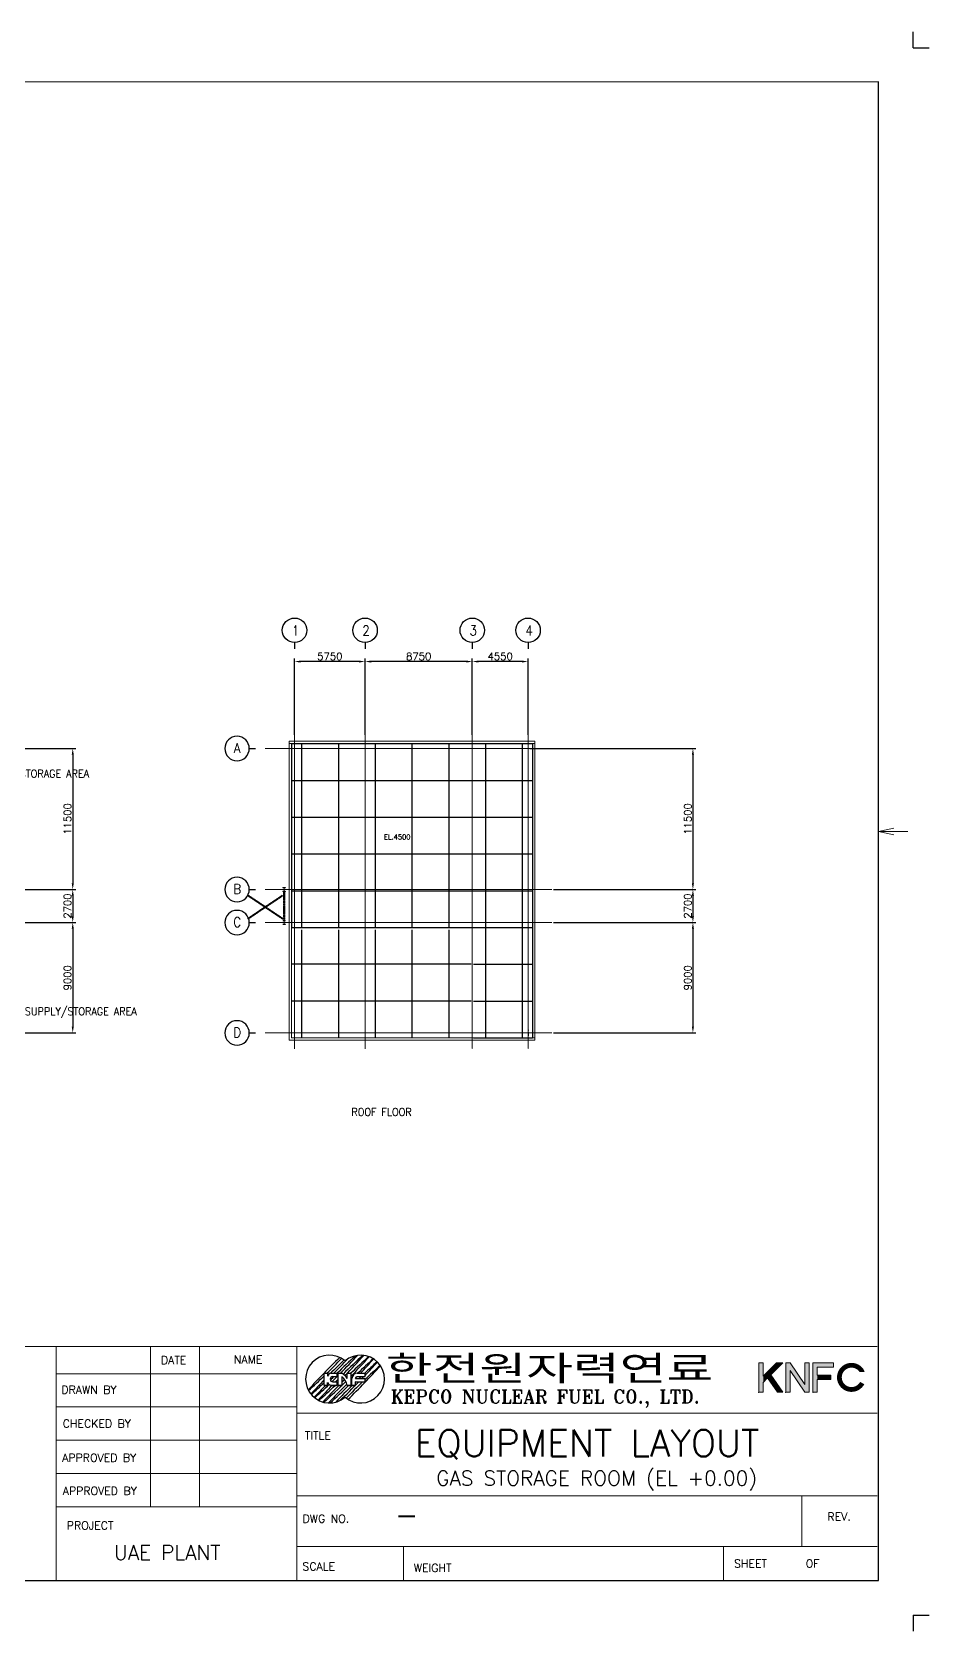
# Model space of a CAD drawing. Extents: x -59767 to 1106559, y -1290 to 1129522.
# Drawn here: x 868146 to 941333, y 999087 to 1129522 of the extents above; entities that cross this region are included whole.
import ezdxf
from ezdxf.enums import TextEntityAlignment as Align

# ---------------------------------------------------------------- set-up
doc = ezdxf.new("R2010")
doc.units = 0
for name, pattern in [('CENTER', [2, 1.25, -0.25, 0.25, -0.25]), ('HID', [3, 2, -1]), ('MAT2', [15, 5, -1, 1, -1, 1, -1, 5]), ('PHANTOM', [2.5, 1.25, -0.25, 0.25, -0.25, 0.25, -0.25])]:
    doc.linetypes.add(name, pattern=pattern)
doc.layers.get('0').update_dxf_attribs({"linetype": 'CONTINUOUS', "lineweight": 9})
doc.layers.get('Defpoints').update_dxf_attribs({"linetype": 'CONTINUOUS', "lineweight": 9})
for name, color, linetype in [('1', 2, 'CONTINUOUS'), ('15', 1, 'CONTINUOUS'), ('2', 4, 'CONTINUOUS'), ('7', 7, 'CONTINUOUS'), ('HAND', 7, 'PHANTOM'), ('MARK', 2, 'MAT2'), ('Y', 2, 'CONTINUOUS')]:
    doc.layers.add(name, color=color, linetype=linetype)
for name, color, linetype, lineweight in [('CEN', 1, 'CENTER', 5), ('TEXT', 3, 'CONTINUOUS', 9), ('WALL_200', 3, 'CONTINUOUS', 9), ('가상선', 252, 'PHANTOM', 9), ('외형선', 3, 'CONTINUOUS', 9), ('치수선', 6, 'CONTINUOUS', 9)]:
    doc.layers.add(name, color=color, linetype=linetype, lineweight=lineweight)
doc.styles.add('ROMANS', font='romans.shx', dxfattribs={"bigfont": 'whgtxt.shx'})
doc.styles.add('ROMANT', font='ROMANT.SHX')
doc.styles.get("Standard").update_dxf_attribs({"font": 'romans.shx', "bigfont": 'whtgtxt.shx'})
doc.styles.add('굴림체', font='')
doc.styles.get('굴림체').set_extended_font_data('GulimChe')
doc.dimstyles.new('ISO-25', dxfattribs={"dimscale": 200, "dimtxt": 3, "dimasz": 2.5, "dimexe": 1.25, "dimexo": 0.625, "dimtad": 1, "dimdec": 0, "dimdsep": 46, "dimtxsty": 'Standard', "dimcen": 2.5, "dimadec": 0, "dimazin": 0, "dimtp": 0.1, "dimtm": 0.1, "dimtfac": 0.6, "dimtdec": 0, "dimtmove": 0, "dimatfit": 3, "dimfxl": 1, "dimtvp": 1, "dimtolj": 1, "dimarcsym": 0})

# ---------------------------------------------------------------- blocks, each defined once
blk = doc.blocks.new('*D667')
at = {"layer": 'Defpoints', "color": 0}
for p in [(858028, 1071073), (859972, 1059574), (871473, 1059574)]:
    blk.add_point(p, dxfattribs=at)
at = {"layer": '치수선', "color": 0, "lineweight": -2}
for p, q in [((858153, 1071073), (871723, 1071073)), ((871473, 1070573), (871473, 1060074)), ((860097, 1059574), (871723, 1059574))]:
    blk.add_line(p, q, dxfattribs=at)
at = {"layer": '치수선', "color": 0}
for points in [[(871556, 1070573), (871389, 1070573), (871473, 1071073)], [(871389, 1060074), (871556, 1060074), (871473, 1059574)]]:
    blk.add_solid(points, dxfattribs=at)
at = {"layer": '치수선', "color": 0, "insert": (871048, 1065323), "char_height": 600, "attachment_point": 5, "rotation": 90}
blk.add_mtext('\\A1;11500', dxfattribs=at)
blk = doc.blocks.new('*D668')
at = {"layer": 'Defpoints', "color": 0}
for p in [(859972, 1059574), (859972, 1056874), (871473, 1056874)]:
    blk.add_point(p, dxfattribs=at)
at = {"layer": '치수선', "color": 0, "lineweight": -2}
for p, q in [((860097, 1059574), (871723, 1059574)), ((871473, 1059074), (871473, 1057374)), ((860097, 1056874), (871723, 1056874))]:
    blk.add_line(p, q, dxfattribs=at)
at = {"layer": '치수선', "color": 0}
for points in [[(871556, 1059074), (871389, 1059074), (871473, 1059574)], [(871389, 1057374), (871556, 1057374), (871473, 1056874)]]:
    blk.add_solid(points, dxfattribs=at)
at = {"layer": '치수선', "color": 0, "insert": (871048, 1058224), "char_height": 600, "attachment_point": 5, "rotation": 90}
blk.add_mtext('\\A1;2700', dxfattribs=at)
blk = doc.blocks.new('*D669')
at = {"layer": 'Defpoints', "color": 0}
for p in [(859972, 1056874), (859972, 1047873), (871473, 1047873)]:
    blk.add_point(p, dxfattribs=at)
at = {"layer": '치수선', "color": 0, "lineweight": -2}
for p, q in [((860097, 1056874), (871723, 1056874)), ((871473, 1056374), (871473, 1048373)), ((860097, 1047873), (871723, 1047873))]:
    blk.add_line(p, q, dxfattribs=at)
at = {"layer": '치수선', "color": 0}
for points in [[(871556, 1056374), (871389, 1056374), (871473, 1056874)], [(871389, 1048373), (871556, 1048373), (871473, 1047873)]]:
    blk.add_solid(points, dxfattribs=at)
at = {"layer": '치수선', "color": 0, "insert": (871048, 1052373), "char_height": 600, "attachment_point": 5, "rotation": 90}
blk.add_mtext('\\A1;9000', dxfattribs=at)
blk = doc.blocks.new('TEST1')
at = {"lineweight": 30}
for p, q in [((3.25, 1.04), (3.86, 1.04)), ((3.25, -1.1), (3.25, 1.04)), ((3.86, 1.04), (3.86, 0.52)), ((4.48, 1.04), (5.54, 1.04)), ((4.78, 0.43), (5.54, 0.43)), ((5.54, 0.43), (5.54, 1.04)), ((5.7, 1.04), (6.31, 1.04)), ((5.7, -1.11), (5.7, 1.03)), ((6.4, -1.11), (6.4, 0.43)), ((7.29, 1.04), (7.99, 1.04)), ((7.29, 0.12), (7.29, 1.04)), ((7.99, -1.1), (7.99, 1.04)), ((8.14, -1.1), (8.14, 0.12)), ((8.75, 0.12), (10.43, 0.12)), ((9.06, 1.04), (10.43, 1.04)), ((9.06, 0.43), (10.43, 0.43)), ((10.43, 0.43), (10.43, 1.04)), ((10.43, -0.49), (10.43, 0.12)), ((3.25, -1.1), (3.86, -1.1)), ((3.86, -1.1), (3.86, -0.58)), ((5.54, -1.1), (4.48, -1.1)), ((4.48, -1.1), (5.39, -1.1)), ((4.78, -0.49), (5.54, -0.49)), ((5.54, -1.1), (5.54, -0.49)), ((6.4, -1.1), (5.7, -1.1)), ((5.7, -1.1), (6.4, -1.1)), ((7.99, -1.1), (7.29, -1.1)), ((7.29, -1.1), (7.74, -1.1)), ((7.29, -1.1), (7.99, -1.1)), ((8.75, -1.1), (8.14, -1.1)), ((8.14, -1.1), (8.75, -1.1)), ((8.14, -1.1), (8.75, -1.1)), ((8.75, -0.49), (10.43, -0.49)), ((8.75, -1.1), (8.75, -0.49))]:
    blk.add_line(p, q, dxfattribs=at)
for p, q in [((3.86, -1.1), (3.25, -1.1)), ((6.31, -1.1), (6.4, -1.1))]:
    blk.add_line(p, q)
for centre, radius, start, end in [((4.2, 0), 4.2, 49.4584, 310.5416), ((85.94, -79.36), 115.36, 133.874, 137.817), ((-76.92, 83.5), 115.36, 314.3739, 316.1808), ((86.53, -79.96), 115.36, 133.7708, 135.4371), ((-76.33, 82.9), 115.36, 314.7937, 316.528), ((87.12, -80.55), 115.36, 132.7964, 135.0048), ((-75.74, 82.31), 115.36, 315.2104, 317.3582), ((87.72, -81.14), 115.36, 132.3043, 134.6805), ((-75.14, 81.72), 115.36, 315.3296, 317.7507), ((9.65, 0), 4.2, 229.4584, 130.5416), ((88.31, -81.74), 115.36, 132.0329, 134.1492), ((-74.55, 81.12), 115.36, 315.6822, 317.9877), ((88.9, -82.33), 115.36, 131.8863, 133.7245), ((-73.96, 80.53), 115.36, 316.443, 318.1203), ((89.5, -82.92), 115.36, 131.8346, 133.2965), ((-73.36, 79.94), 115.36, 316.5833, 318.1658), ((-76.92, 83.5), 115.36, 312.1643, 314.0274), ((87.12, -80.55), 115.36, 135.4167, 135.8503), ((-75.74, 82.31), 115.36, 314.1514, 314.7812), ((-75.74, 82.31), 115.36, 314.7958, 314.9024), ((-75.14, 81.72), 115.36, 314.9791, 315.0904), ((88.31, -81.74), 115.36, 134.6168, 134.6897), ((-72.77, 79.34), 115.36, 314.0522, 318.127), ((88.9, -82.33), 115.36, 134.4343, 134.5406), ((-73.96, 80.53), 115.36, 315.8116, 316.0228), ((89.5, -82.92), 115.36, 133.7372, 133.9562), ((-73.36, 79.94), 115.36, 316.2212, 316.4309), ((90.09, -83.52), 115.36, 131.8676, 133.671), ((86.53, -79.96), 115.36, 136.2106, 137.9077), ((-76.33, 82.9), 115.36, 312.0873, 313.619), ((87.12, -80.55), 115.36, 136.4723, 137.9111), ((-75.74, 82.31), 115.36, 312.0944, 313.816), ((87.72, -81.14), 115.36, 136.0645, 137.8303), ((-75.14, 81.72), 115.36, 312.1892, 314.1187), ((88.31, -81.74), 115.36, 135.6538, 137.657), ((-74.55, 81.12), 115.36, 312.3891, 315.0176), ((88.9, -82.33), 115.36, 135.0755, 137.3638), ((-73.96, 80.53), 115.36, 312.7425, 314.959), ((87.72, -81.14), 115.36, 135.3155, 135.6416), ((89.5, -82.92), 115.36, 134.8238, 136.8594), ((-75.14, 81.72), 115.36, 314.382, 314.4878), ((-73.36, 79.94), 115.36, 313.4685, 315.7994), ((88.31, -81.74), 115.36, 134.9315, 135.2383), ((90.09, -83.52), 115.36, 133.9688, 135.9824), ((-73.96, 80.53), 115.36, 315.262, 315.3698), ((89.5, -82.92), 115.36, 134.3917, 134.422)]:
    blk.add_arc(centre, radius, start, end)
for centre, radius, start, end in [((4.7, 0.15), 0.916, 104.4213, 156.3078), ((4.78, -0.03), 0.458, 90, 270), ((4.72, -1.5), 3.03, 32.2526, 56.381), ((4.48, -1.71), 2.87, 12.1793, 48.0482), ((9.06, 0.12), 0.916, 90, 180), ((9.06, 0.12), 0.305, 90, 180), ((4.7, -0.21), 0.916, 203.6922, 255.5787)]:
    blk.add_arc(centre, radius, start, end, dxfattribs=at)
at = {"lineweight": 30, "start_tangent": (0.995037, -0.099504), "end_tangent": (0.995037, -0.099504)}
blk.add_spline([(6.31, 1.04), (6.4, 1.03), (6.31, 1.04)], degree=3, dxfattribs=at)
blk = doc.blocks.new('BUBBLE')
blk.add_line((0, -600), (0, -900))
blk.add_circle((0, 0), 600)
blk = doc.blocks.new('*D670')
at = {"layer": 'Defpoints', "color": 0}
for p in [(889571, 1078166), (889571, 1072074), (895321, 1072074)]:
    blk.add_point(p, dxfattribs=at)
at = {"layer": '치수선', "color": 0, "lineweight": -2}
for p, q in [((889571, 1072199), (889571, 1078416)), ((894821, 1078166), (890071, 1078166)), ((895321, 1072199), (895321, 1078416))]:
    blk.add_line(p, q, dxfattribs=at)
at = {"layer": '치수선', "color": 0}
for points in [[(890071, 1078250), (890071, 1078083), (889571, 1078166)], [(894821, 1078083), (894821, 1078250), (895321, 1078166)]]:
    blk.add_solid(points, dxfattribs=at)
at = {"layer": '치수선', "color": 0, "insert": (892446, 1078591), "char_height": 600, "attachment_point": 5}
blk.add_mtext('\\A1;5750', dxfattribs=at)
blk = doc.blocks.new('*D671')
at = {"layer": 'Defpoints', "color": 0}
for p in [(895321, 1078166), (895321, 1072074), (904071, 1072074)]:
    blk.add_point(p, dxfattribs=at)
at = {"layer": '치수선', "color": 0, "lineweight": -2}
for p, q in [((895321, 1072199), (895321, 1078416)), ((903571, 1078166), (895821, 1078166)), ((904071, 1072199), (904071, 1078416))]:
    blk.add_line(p, q, dxfattribs=at)
at = {"layer": '치수선', "color": 0}
for points in [[(895821, 1078250), (895821, 1078083), (895321, 1078166)], [(903571, 1078083), (903571, 1078250), (904071, 1078166)]]:
    blk.add_solid(points, dxfattribs=at)
at = {"layer": '치수선', "color": 0, "insert": (899696, 1078591), "char_height": 600, "attachment_point": 5}
blk.add_mtext('\\A1;8750', dxfattribs=at)
blk = doc.blocks.new('*D672')
at = {"layer": 'Defpoints', "color": 0}
for p in [(904071, 1078166), (904071, 1072074), (908621, 1072074)]:
    blk.add_point(p, dxfattribs=at)
at = {"layer": '치수선', "color": 0, "lineweight": -2}
for p, q in [((904071, 1072199), (904071, 1078416)), ((908121, 1078166), (904571, 1078166)), ((908621, 1072199), (908621, 1078416))]:
    blk.add_line(p, q, dxfattribs=at)
at = {"layer": '치수선', "color": 0}
for points in [[(904571, 1078250), (904571, 1078083), (904071, 1078166)], [(908121, 1078083), (908121, 1078250), (908621, 1078166)]]:
    blk.add_solid(points, dxfattribs=at)
at = {"layer": '치수선', "color": 0, "insert": (906346, 1078591), "char_height": 600, "attachment_point": 5}
blk.add_mtext('\\A1;4550', dxfattribs=at)
blk = doc.blocks.new('*D673')
at = {"layer": 'Defpoints', "color": 0}
for p in [(908626, 1071073), (910569, 1059574), (922070, 1059574)]:
    blk.add_point(p, dxfattribs=at)
at = {"layer": '치수선', "color": 0, "lineweight": -2}
for p, q in [((908751, 1071073), (922320, 1071073)), ((922070, 1070573), (922070, 1060074)), ((910694, 1059574), (922320, 1059574))]:
    blk.add_line(p, q, dxfattribs=at)
at = {"layer": '치수선', "color": 0}
for points in [[(922153, 1070573), (921987, 1070573), (922070, 1071073)], [(921987, 1060074), (922153, 1060074), (922070, 1059574)]]:
    blk.add_solid(points, dxfattribs=at)
at = {"layer": '치수선', "color": 0, "insert": (921645, 1065323), "char_height": 600, "attachment_point": 5, "rotation": 90}
blk.add_mtext('\\A1;11500', dxfattribs=at)
blk = doc.blocks.new('*D674')
at = {"layer": 'Defpoints', "color": 0}
for p in [(910569, 1059574), (910569, 1056874), (922070, 1056874)]:
    blk.add_point(p, dxfattribs=at)
at = {"layer": '치수선', "color": 0, "lineweight": -2}
for p, q in [((910694, 1059574), (922320, 1059574)), ((922070, 1059074), (922070, 1057374)), ((910694, 1056874), (922320, 1056874))]:
    blk.add_line(p, q, dxfattribs=at)
at = {"layer": '치수선', "color": 0}
for points in [[(922153, 1059074), (921987, 1059074), (922070, 1059574)], [(921987, 1057374), (922153, 1057374), (922070, 1056874)]]:
    blk.add_solid(points, dxfattribs=at)
at = {"layer": '치수선', "color": 0, "insert": (921645, 1058224), "char_height": 600, "attachment_point": 5, "rotation": 90}
blk.add_mtext('\\A1;2700', dxfattribs=at)
blk = doc.blocks.new('*D675')
at = {"layer": 'Defpoints', "color": 0}
for p in [(910569, 1056874), (910569, 1047873), (922070, 1047873)]:
    blk.add_point(p, dxfattribs=at)
at = {"layer": '치수선', "color": 0, "lineweight": -2}
for p, q in [((910694, 1056874), (922320, 1056874)), ((922070, 1056374), (922070, 1048373)), ((910694, 1047873), (922320, 1047873))]:
    blk.add_line(p, q, dxfattribs=at)
at = {"layer": '치수선', "color": 0}
for points in [[(922153, 1056374), (921987, 1056374), (922070, 1056874)], [(921987, 1048373), (922153, 1048373), (922070, 1047873)]]:
    blk.add_solid(points, dxfattribs=at)
at = {"layer": '치수선', "color": 0, "insert": (921645, 1052373), "char_height": 600, "attachment_point": 5, "rotation": 90}
blk.add_mtext('\\A1;9000', dxfattribs=at)

msp = doc.modelspace()

# ---------------------------------------------------------------- linework, layer by layer
at = {"linetype": 'Continuous'}
for p, q in [((937203.7, 1064304.8), (938449.8, 1064563.5)), ((937203.7, 1064304.8), (938449.8, 1064046)), ((778234.4, 1022294.8), (937090.3, 1022294.8)), ((870128.7, 1022294.8), (870128.7, 1003253.5)), ((877827.6, 1022294.8), (877827.6, 1009214.5)), ((881826.6, 1022294.8), (881826.6, 1009214.5)), ((889748.3, 1022294.8), (889748.3, 1003253.5)), ((870128.7, 1020079.8), (889748.3, 1020079.8)), ((927443, 1020966.8), (927443, 1018567.9)), ((927443, 1020966.8), (927802.8, 1020966.8)), ((927802.8, 1020966.8), (927802.8, 1019880.1)), ((927802.8, 1019880.1), (928889.6, 1020966.8)), ((928422.1, 1019990.4), (929398.5, 1020966.8)), ((928889.6, 1020966.8), (929398.5, 1020966.8)), ((927802.8, 1019371.2), (928163.7, 1019732.1)), ((927802.8, 1019371.2), (927802.8, 1018567.9)), ((928163.7, 1019732.1), (928978.9, 1018567.9)), ((928422.1, 1019990.4), (929418.1, 1018567.9)), ((927443, 1018567.9), (927802.8, 1018567.9)), ((928978.9, 1018567.9), (929418.1, 1018567.9)), ((870128.7, 1017363.5), (889748.3, 1017363.5)), ((889748.3, 1016854.4), (937090.3, 1016854.4)), ((870128.7, 1014647.2), (889748.3, 1014647.2)), ((870128.7, 1011930.8), (889748.3, 1011930.8)), ((889748.3, 1010108.4), (937090.3, 1010108.4)), ((930952.5, 1010108.4), (930952.5, 1005973.7)), ((870128.7, 1009214.5), (889748.3, 1009214.5)), ((889748.3, 1005973.7), (937090.3, 1005973.7)), ((898452.9, 1005973.7), (898452.9, 1003253.5)), ((924566.6, 1005973.7), (924566.6, 1003253.5))]:
    msp.add_line(p, q, dxfattribs=at)
msp.add_line((937203.7, 1064304.8), (939607.1, 1064304.8))
at = {"color": 7, "linetype": 'Continuous'}
for p, q in [((929648.4, 1020966.8), (929648.4, 1018567.9)), ((929648.4, 1020966.8), (930008.3, 1020966.8)), ((931207.7, 1019206.9), (930008.3, 1020966.8)), ((930008.3, 1020327.9), (930008.3, 1018567.9)), ((930008.3, 1020327.9), (931207.7, 1018567.9)), ((931207.7, 1020966.8), (931207.7, 1019206.9)), ((931207.7, 1020966.8), (931567.5, 1020966.8)), ((931567.5, 1020966.8), (931567.5, 1018567.9)), ((931853.9, 1020966.8), (933532.1, 1020966.8)), ((931853.9, 1020966.8), (931853.9, 1018567.9)), ((932213.7, 1020607), (933532.1, 1020607)), ((932213.7, 1020607), (932213.7, 1019959.3)), ((933532.1, 1020966.8), (933532.1, 1020607)), ((932213.7, 1019959.3), (933321.3, 1019959.3)), ((932213.7, 1019599.4), (933321.3, 1019599.4)), ((932213.7, 1019599.4), (932213.7, 1018567.9)), ((933321.3, 1019959.3), (933321.3, 1019599.4)), ((929648.4, 1018567.9), (930008.3, 1018567.9)), ((931207.7, 1018567.9), (931567.5, 1018567.9)), ((931853.9, 1018567.9), (932213.7, 1018567.9))]:
    msp.add_line(p, q, dxfattribs=at)
at = {"const_width": 391.7}
msp.add_lwpolyline([(935828.2, 1020328.3, 3.61569466), (935880.4, 1019314.9)], format="xyb", dxfattribs=at)
at = {"linetype": 'Continuous'}
msp.add_point((927443, 1018567.9), dxfattribs=at)
at = {"color": 7, "linetype": 'Continuous'}
for p in [(929648.4, 1018567.9), (931853.9, 1018567.9)]:
    msp.add_point(p, dxfattribs=at)
for points in [[(927802.8, 1018567.9), (927443, 1018567.9), (927802.8, 1020966.8), (927443, 1020966.8)], [(927802.8, 1019371.2), (927802.8, 1019880.1), (929398.5, 1020966.8), (928889.6, 1020966.8)], [(930008.3, 1018567.9), (929648.4, 1018567.9), (930008.3, 1020966.8), (929648.4, 1020966.8)], [(931207.7, 1018567.9), (931207.7, 1019206.9), (930008.3, 1020327.9), (930008.3, 1020966.8)], [(931207.7, 1018567.9), (931567.5, 1018567.9), (931207.7, 1020966.8), (931567.5, 1020966.8)], [(932213.7, 1020607), (931853.9, 1020966.8), (933532.1, 1020607), (933532.1, 1020966.8)], [(932213.7, 1018567.9), (931853.9, 1018567.9), (932213.7, 1020607), (931853.9, 1020966.8)], [(935666.6, 1020220.1), (936081.7, 1020220.1), (935990.2, 1020436.1)], [(928163.7, 1019732.1), (928422.1, 1019990.4), (928978.9, 1018567.9), (929418.1, 1018567.9)], [(932213.7, 1019599.4), (932213.7, 1019959.3), (933321.3, 1019599.4), (933321.3, 1019959.3)], [(936140.5, 1019405.6), (936054.3, 1019224.2), (936054.3, 1019224.2), (935708.8, 1019405.6)], [(935708.8, 1019405.6), (936140.5, 1019405.6), (936052.3, 1019222.2), (935708.8, 1019405.6)]]:
    msp.add_solid(points)
at = {"layer": '15'}
for p, q in [((937203.7, 1125443.3), (761288, 1125418.1)), ((937203.7, 1003216.7), (937203.7, 1125443.3)), ((761288, 1003216.7), (937203.7, 1003216.7))]:
    msp.add_line(p, q, dxfattribs=at)
at = {"layer": '2'}
for p, q in [((940042.5, 1128231.7), (940042.5, 1129522.1)), ((940042.5, 1128231.7), (941332.9, 1128231.7)), ((940042.5, 1000377.8), (940042.5, 999087.4)), ((940042.5, 1000377.8), (941332.9, 1000377.8))]:
    msp.add_line(p, q, dxfattribs=at)
at = {"layer": 'CEN'}
for p, q in [((889570.6, 1074215.3), (889570.6, 1046565.6)), ((895320.6, 1074215.3), (895320.6, 1046565.6)), ((904070.6, 1074215.8), (904070.6, 1046566.2)), ((908620.6, 1074215.8), (908620.6, 1046566.2)), ((910569.4, 1071073.5), (887176, 1071073.5)), ((889570.6, 1071373.4), (889570.6, 1070773.7)), ((910569.4, 1059573.5), (887176, 1059573.5)), ((889320.6, 1059998.4), (889320.6, 1059330.5)), ((889570.6, 1059873.4), (889570.6, 1059273.7)), ((910569.4, 1056873.5), (887176, 1056873.5)), ((910569.4, 1047873.4), (887176, 1047873.4)), ((895320.6, 1048114.7), (895320.6, 1047633.1))]:
    msp.add_line(p, q, dxfattribs=at)
at = {"layer": 'HAND', "color": 6, "linetype": 'HID'}
msp.add_line((908620.6, 1048114.7), (908620.6, 1047633.1), dxfattribs=at)
at = {"layer": 'MARK', "color": 6, "linetype": 'Continuous'}
for p, q in [((889320.6, 1071473.4), (889320.6, 1056473.4)), ((889320.6, 1071473.4), (908970.6, 1071473.4)), ((890145.6, 1071473.4), (890145.6, 1056473.4)), ((893145.6, 1071473.4), (893145.6, 1056473.4)), ((896145.6, 1071473.4), (896145.6, 1056473.4)), ((899145.6, 1071473.4), (899145.6, 1056473.4)), ((902145.6, 1071473.4), (902145.6, 1056473.4)), ((905145.6, 1071473.4), (905145.6, 1047473.2)), ((908145.6, 1071473.4), (908145.6, 1047473.2)), ((908970.6, 1071473.4), (908970.6, 1047473.2)), ((889320.6, 1068473.4), (908970.6, 1068473.4)), ((889320.6, 1065473.4), (908970.6, 1065473.4)), ((889320.6, 1062473.4), (908970.6, 1062473.4)), ((889320.6, 1059473.4), (908970.6, 1059473.4)), ((889320.6, 1056473.4), (908970.6, 1056473.4)), ((890145.6, 1056273.4), (890145.6, 1047473.2)), ((893145.6, 1056273.4), (893145.6, 1047473.2)), ((896145.6, 1056273.4), (896145.6, 1047473.2)), ((899145.6, 1056273.4), (899145.6, 1047473.2)), ((902145.6, 1056273.4), (902145.6, 1047473.2)), ((903970.6, 1053473.4), (889320.6, 1053473.4, 0)), ((904170.6, 1053473.4), (908970.6, 1053473.4)), ((903970.6, 1050473.4), (889320.6, 1050473.4, 0)), ((904170.6, 1050473.4), (908970.6, 1050473.4)), ((904170.6, 1047473.4), (908970.6, 1047473.4))]:
    msp.add_line(p, q, dxfattribs=at)
at = {"layer": 'WALL_200', "ltscale": 0.5}
for p, q in [((909170.6, 1071663.8), (889120.6, 1071663.8)), ((889120.6, 1071473.4), (889120.6, 1071663.8)), ((889120.6, 1071473.4), (889120.6, 1052898.7, -1)), ((889120.6, 1071473.4), (909170.6, 1071473.4)), ((889320.6, 1071473.4), (889320.6, 1052938.7, -1)), ((908970.6, 1071473.4), (908970.6, 1058161.4, -1)), ((909170.6, 1071473.4), (909170.6, 1071663.8)), ((909170.6, 1071498.4), (909170.6, 1054045.7, -0.7)), ((903970.6, 1056473.4, -0.1), (904170.6, 1056473.4, -0.1)), ((908970.6, 1054005.7), (908970.6, 1047473.2)), ((909170.6, 1054045.7, -0.7), (909170.6, 1047273.2)), ((889120.6, 1047273.2), (889120.6, 1052898.7)), ((889320.6, 1047473.2), (889320.6, 1052938.7)), ((909170.6, 1047473.2), (889320.6, 1047473.2)), ((909170.6, 1047273.2), (889120.6, 1047273.2))]:
    msp.add_line(p, q, dxfattribs=at)
at = {"layer": '가상선', "color": 2, "lineweight": 9}
for p, q in [((888670.6, 1057023.5), (888670.6, 1059423.5)), ((888717.6, 1057023.5), (888717.6, 1059423.5)), ((888723.6, 1057023.5), (888723.6, 1059423.5)), ((888770.6, 1057023.5), (888770.6, 1059423.5)), ((885740.8, 1057215.8), (888583.1, 1059123.5)), ((885782.6, 1059123.5), (885740.8, 1059061.3)), ((887115.6, 1058138.5), (885740.8, 1059061.3)), ((887121.9, 1058142.8), (885744.7, 1059067.1)), ((885778.7, 1057159.4), (888621, 1059067.1)), ((887182.9, 1058183.7), (885782.6, 1059123.5)), ((885782.6, 1057153.5), (888624.9, 1059061.3)), ((888583.1, 1057153.5), (887182.9, 1058093.4)), ((888587, 1057159.4), (887189.1, 1058097.6)), ((888624.9, 1057215.8), (887250.2, 1058138.5)), ((885782.6, 1057153.5), (885740.8, 1057215.8))]:
    msp.add_line(p, q, dxfattribs=at)
for points in [[(888743.1, 1059709.5), (888820.6, 1059709.5), (888820.6, 1059723.5), (888620.6, 1059723.5), (888620.6, 1059709.5), (888698.1, 1059709.5, -0.41421356), (888716.1, 1059691.5), (888716.1, 1059455.5, -0.41421356), (888698.1, 1059437.5), (888620.6, 1059437.5), (888620.6, 1059423.5), (888820.6, 1059423.5), (888820.6, 1059437.5), (888743.1, 1059437.5, -0.41421356), (888725.1, 1059455.5), (888725.1, 1059691.5, -0.41421356)], [(888743.1, 1056737.5), (888820.6, 1056737.5), (888820.6, 1056723.5), (888620.6, 1056723.5), (888620.6, 1056737.5), (888698.1, 1056737.5, 0.41421356), (888716.1, 1056755.5), (888716.1, 1056991.5, 0.41421356), (888698.1, 1057009.5), (888620.6, 1057009.5), (888620.6, 1057023.5), (888820.6, 1057023.5), (888820.6, 1057009.5), (888743.1, 1057009.5, 0.41421356), (888725.1, 1056991.5), (888725.1, 1056755.5, 0.41421356)]]:
    msp.add_lwpolyline(points, format="xyb", close=True, dxfattribs=at)

# ---------------------------------------------------------------- block references
at = {"layer": '1', "xscale": 464.5244719174162, "yscale": 464.5244719174162, "zscale": 464.5244719174162}
msp.add_blockref('TEST1', (890471.6, 1019637.4), dxfattribs=at)
at = {"layer": '7', "color": 7, "xscale": 1.666666666627862, "yscale": 1.666666666627862, "zscale": 1.666666666627862}
for p in [(889570.6, 1080716.3), (895320.6, 1080716.3), (904070.6, 1080716.3), (908620.6, 1080716.3)]:
    msp.add_blockref('BUBBLE', p, dxfattribs=at)
at = {"layer": '7', "color": 7, "xscale": -1.666666666627862, "yscale": 1.666666666627862, "zscale": 1.666666666627862}
for p, rotation in [((884876, 1071073.5), 89.9999999999998), ((884876, 1059573.5), 89.99999999999979), ((884876, 1056873.5), 89.99999999999979), ((884876, 1047873.4), 89.99999999999979)]:
    msp.add_blockref('BUBBLE', p, dxfattribs=dict(at, rotation=rotation))

# ---------------------------------------------------------------- texts
at = {"layer": '1', "linetype": 'Continuous'}
for s, height, style, p in [('DATE', 652.84, 'ROMANS', (878669.5, 1020859.9)), ('NAME', 652.84, 'ROMANS', (884625.1, 1020913.9)), ('DRAWN BY', 652.84, 'ROMANS', (870549.1, 1018446.4)), ('KEPCO NUCLEAR FUEL CO., LTD.', 1088.072, 'ROMANT', (897414.2, 1017664.8)), ('CHECKED BY', 652.84, 'ROMANS', (870655.6, 1015681.2)), ('TITLE', 652.84, 'ROMANS', (890412.6, 1014718)), ('APPROVED BY', 652.843, 'ROMANS', (870613, 1012896.3)), ('APPROVED BY', 652.843, 'ROMANS', (870660.9, 1010192.8)), ('DWG NO.', 652.84, 'ROMANS', (890220.9, 1007924.6)), ('REV.', 652.84, 'ROMANS', (933046.2, 1008091.8)), ('PROJECT', 652.84, 'ROMANS', (870987.7, 1007369.8)), ('UAE PLANT', 1200, 'ROMANS', (874827.5, 1004882.5)), ('SCALE', 652.84, 'ROMANS', (890215.2, 1004029.4)), ('WEIGHT', 652.84, 'ROMANS', (899297.5, 1003908.1)), ('SHEET      OF', 652.843, 'ROMANS', (925427.4, 1004260.8))]:
    msp.add_text(s, height=height, dxfattribs=dict(at, style=style)).set_placement(p)
at = {"layer": '1', "style": '굴림체', "width": 1.5}
msp.add_text('한전원자력연료', height=2027.76, dxfattribs=at).set_placement((897014.2, 1019499.3))
at = {"layer": 'TEXT', "color": 7, "style": 'ROMANS', "width": 0.9}
for s, p in [('1', (889650.1, 1080698.8)), ('2', (895400.1, 1080698.8)), ('3', (904150.1, 1080698.8)), ('4', (908700.1, 1080698.8)), ('A', (884887.8, 1071112.9)), ('B', (884887.8, 1059612.9)), ('C', (884887.8, 1056912.9)), ('D', (884887.8, 1047912.7))]:
    msp.add_text(s, height=800, dxfattribs=at).set_placement(p, align=Align.MIDDLE)
at = {"layer": 'TEXT', "lineweight": 9}
msp.add_text('EL.4500', height=400, dxfattribs=at).set_placement((896868.5, 1063541.4), align=Align.BOTTOM_LEFT)
at = {"layer": 'TEXT', "color": 2}
msp.add_text('GAS STORAGE ROOM (EL +0.00)', height=1200, dxfattribs=at).set_placement((914215.8, 1011476.8), align=Align.MIDDLE)
at = {"layer": 'TEXT', "color": 2, "insert": (899379.6, 1015496.8), "char_height": 2172.377, "attachment_point": 1, "style": 'ROMANS'}
msp.add_mtext_dynamic_manual_height_columns('{\\C2;EQUIPMENT LAYOUT}', width=35001.154, gutter_width=20, heights=[-2379.3], dxfattribs=at)
at = {"layer": 'Y', "linetype": 'Continuous', "style": 'ROMANS', "width": 0.9}
for s, p in [('314 He SUPPLY/STORAGE AREA', (866610.2, 1068980.6)), ('316 FORMING GAS SUPPLY/STORAGE AREA', (868388.6, 1049583.9)), ('ROOF FLOOR', (896666.5, 1041428.5))]:
    msp.add_text(s, height=640, dxfattribs=at).set_placement(p, align=Align.MIDDLE)
at = {"layer": '외형선', "insert": (897742.4, 1009438.7), "char_height": 1737.9, "attachment_point": 1, "style": 'ROMANS'}
msp.add_mtext_dynamic_manual_height_columns('{\\C2;-}', width=304.93, gutter_width=20, heights=[-1737.9], dxfattribs=at)

# ---------------------------------------------------------------- dimensions: what is measured, and where the dimension line sits
at = {"layer": '치수선'}
for base, p1, p2, picture, middle in [((889570.6, 1078166.3), (895320.6, 1072073.5), (889570.6, 1072073.5), '*D670', (892445.6, 1078591.3)), ((895320.6, 1078166.3), (904070.6, 1072073.5), (895320.6, 1072073.5), '*D671', (899695.6, 1078591.3)), ((904070.6, 1078166.3), (908620.6, 1072073.5), (904070.6, 1072073.5), '*D672', (906345.6, 1078591.3))]:
    dim = msp.add_linear_dim(base=base, p1=p1, p2=p2, dimstyle='ISO-25', dxfattribs=at)
    dim.commit()
    dim.dimension.update_dxf_attribs({"geometry": picture, "text_midpoint": middle})
for base, p1, p2, picture, middle in [((871472.7, 1059573.5), (858028.5, 1071073.4), (859972.2, 1059573.5), '*D667', (871047.7, 1065323.5)), ((922069.8, 1059573.5), (908625.6, 1071073.4), (910569.4, 1059573.5), '*D673', (921644.8, 1065323.5)), ((871472.7, 1056873.5), (859972.2, 1059573.5), (859972.2, 1056873.5), '*D668', (871047.7, 1058223.5)), ((922069.8, 1056873.5), (910569.4, 1059573.5), (910569.4, 1056873.5), '*D674', (921644.8, 1058223.5)), ((871472.7, 1047873.4), (859972.2, 1056873.5), (859972.2, 1047873.4), '*D669', (871047.7, 1052373.5)), ((922069.8, 1047873.4), (910569.4, 1056873.5), (910569.4, 1047873.4), '*D675', (921644.8, 1052373.5))]:
    dim = msp.add_linear_dim(base=base, p1=p1, p2=p2, angle=90, dimstyle='ISO-25', dxfattribs=at)
    dim.commit()
    dim.dimension.update_dxf_attribs({"geometry": picture, "text_midpoint": middle})

doc.saveas('drawing.dxf')
